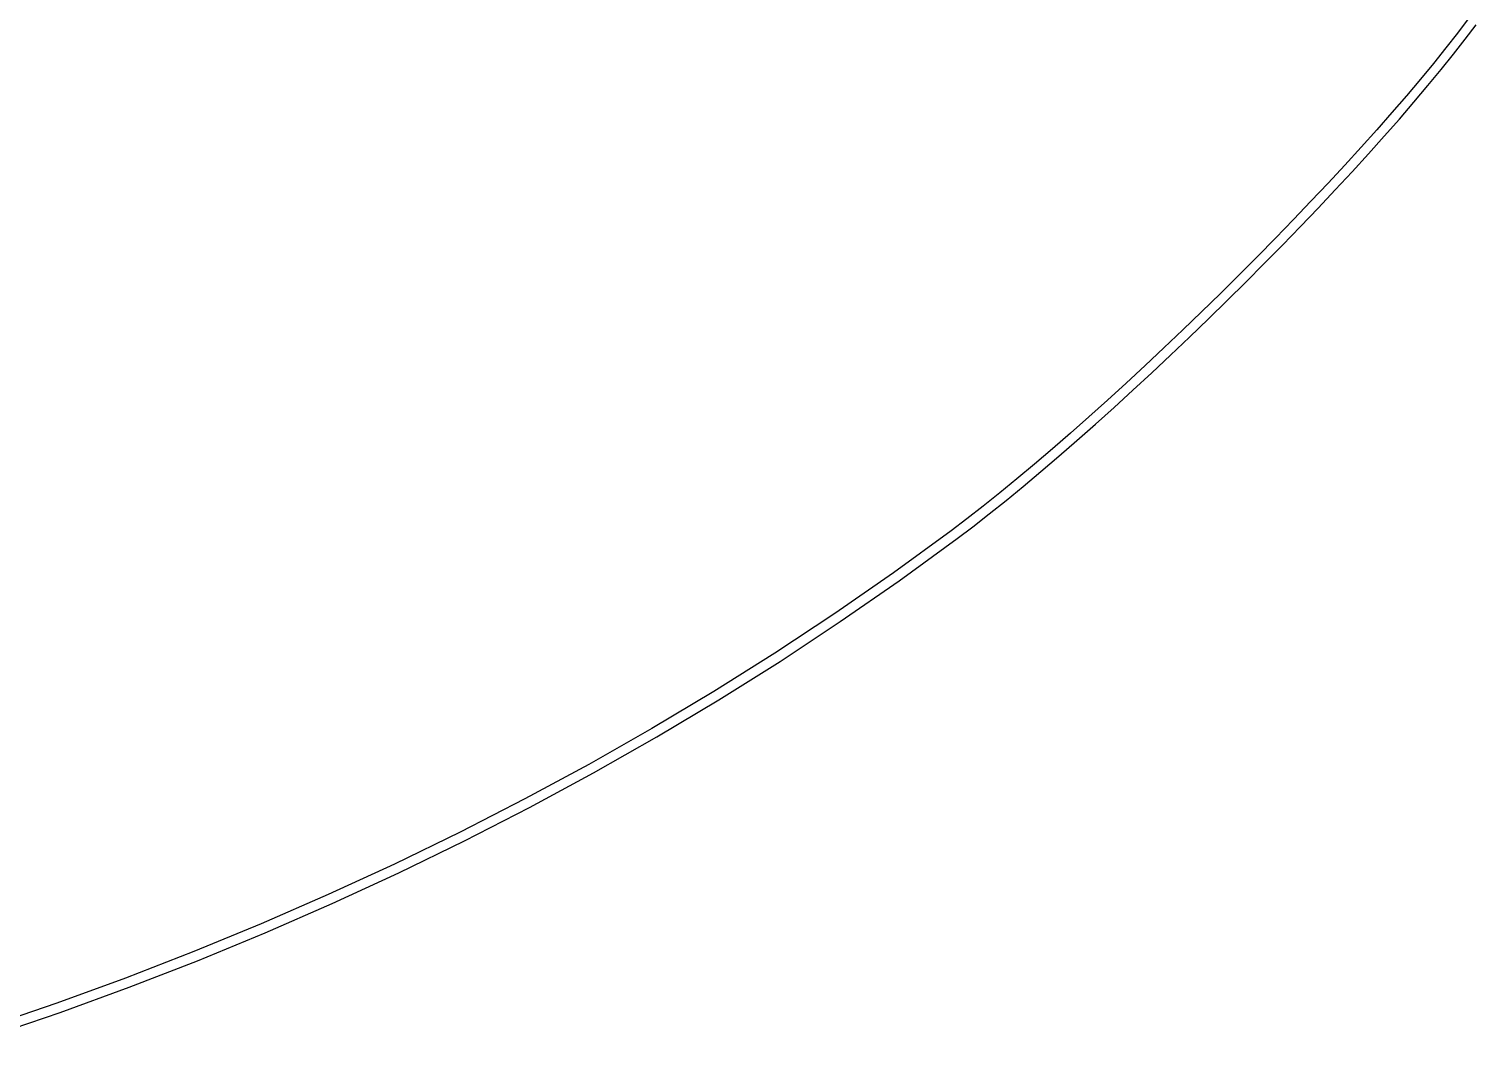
# Model space of a CAD drawing. Header units: metres. Extents: x 0 to 745, y 0 to 539.
# Drawn here: x 444.8 to 563.4, y 126 to 208.5 of the extents above; entities that cross this region are included whole.
import ezdxf

# ---------------------------------------------------------------- set-up
doc = ezdxf.new("R2010")
doc.units = ezdxf.units.M

msp = doc.modelspace()

# ---------------------------------------------------------------- linework, layer by layer
at = {"layer": '2', "color": 7}
for p, q in [((562.709352, 209.346872), (561.833008, 208.181354)), ((562.46943, 207.694254), (563.354688, 208.87188)), ((561.833008, 208.181354), (560.886003, 206.965637)), ((561.514283, 206.46746), (562.46943, 207.694254)), ((560.886003, 206.965637), (559.872274, 205.703625)), ((560.493128, 205.195339), (561.514283, 206.46746)), ((559.872274, 205.703625), (558.795755, 204.399219)), ((559.409845, 203.881733), (560.493128, 205.195339)), ((558.795755, 204.399219), (557.660384, 203.056321)), ((558.268315, 202.530485), (559.409845, 203.881733)), ((557.660384, 203.056321), (556.470095, 201.678832)), ((556.470095, 201.678832), (555.228827, 200.270655)), ((557.07242, 201.145436), (558.268315, 202.530485)), ((555.82604, 199.730429), (557.07242, 201.145436)), ((555.228827, 200.270655), (553.940514, 198.835691)), ((554.533055, 198.289305), (555.82604, 199.730429)), ((553.940514, 198.835691), (552.609092, 197.377841)), ((553.197348, 196.825906), (554.533055, 198.289305)), ((552.609092, 197.377841), (551.238499, 195.901009)), ((551.822799, 195.344075), (553.197348, 196.825906)), ((551.238499, 195.901009), (549.832669, 194.409095)), ((549.832669, 194.409095), (548.39554, 192.906001)), ((550.413289, 193.847653), (551.822799, 195.344075)), ((548.972698, 192.340483), (550.413289, 193.847653)), ((548.39554, 192.906001), (546.931046, 191.395629)), ((547.504907, 190.826406), (548.972698, 192.340483)), ((546.931046, 191.395629), (545.443125, 189.881882)), ((546.013799, 189.309264), (547.504907, 190.826406)), ((545.443125, 189.881882), (543.935712, 188.36866)), ((544.503252, 187.7929), (546.013799, 189.309264)), ((543.935712, 188.36866), (542.412743, 186.859866)), ((542.977149, 186.281155), (544.503252, 187.7929)), ((542.412743, 186.859866), (540.878155, 185.359402)), ((541.439371, 184.777872), (542.977149, 186.281155)), ((540.878155, 185.359402), (539.335884, 183.871168)), ((539.335884, 183.871168), (537.789866, 182.399068)), ((539.893797, 183.286892), (541.439371, 184.777872)), ((538.344309, 181.812058), (539.893797, 183.286892)), ((537.789866, 182.399068), (536.244036, 180.947002)), ((536.794789, 180.357211), (538.344309, 181.812058)), ((536.244036, 180.947002), (534.702331, 179.518873)), ((535.249116, 178.926193), (536.794789, 180.357211)), ((534.702331, 179.518873), (533.168688, 178.118583)), ((533.168688, 178.118583), (531.647041, 176.750032)), ((533.711172, 177.522847), (535.249116, 178.926193)), ((531.647041, 176.750032), (530.141329, 175.417124)), ((532.184837, 176.151015), (533.711172, 177.522847)), ((530.141329, 175.417124), (528.655485, 174.12376)), ((530.673993, 174.814538), (532.184837, 176.151015)), ((529.18252, 173.517258), (530.673993, 174.814538)), ((528.655485, 174.12376), (527.193447, 172.873841)), ((527.7143, 172.263018), (529.18252, 173.517258)), ((527.193447, 172.873841), (525.759151, 171.67127)), ((526.273213, 171.05566), (527.7143, 172.263018)), ((525.759151, 171.67127), (524.356532, 170.519948)), ((524.86314, 169.899024), (526.273213, 171.05566)), ((524.356532, 170.519948), (522.989527, 169.423777)), ((523.487963, 168.796955), (524.86314, 169.899024)), ((521.662073, 168.386659), (520.378104, 167.412496)), ((522.989527, 169.423777), (521.662073, 168.386659)), ((522.151561, 167.753293), (523.487963, 168.796955)), ((520.378104, 167.412496), (515.658512, 163.974777)), ((520.857816, 166.77188), (522.151561, 167.753293)), ((516.123076, 163.32303), (520.857816, 166.77188)), ((515.658512, 163.974777), (510.841687, 160.634901)), ((511.291172, 159.97244), (516.123076, 163.32303)), ((510.841687, 160.634901), (505.932246, 157.394339)), ((506.366707, 156.721581), (511.291172, 159.97244)), ((505.932246, 157.394339), (500.934807, 154.254563)), ((501.354282, 153.57192), (506.366707, 156.721581)), ((500.934807, 154.254563), (495.853989, 151.217043)), ((496.258499, 150.524928), (501.354282, 153.57192)), ((495.853989, 151.217043), (490.694409, 148.283251)), ((491.083959, 147.582073), (496.258499, 150.524928)), ((490.694409, 148.283251), (485.460687, 145.454658)), ((485.835265, 144.744825), (491.083959, 147.582073)), ((485.460687, 145.454658), (480.157439, 142.732735)), ((480.517017, 142.014654), (485.835265, 144.744825)), ((480.157439, 142.732735), (474.789285, 140.118953)), ((475.133817, 139.393028), (480.517017, 142.014654)), ((474.789285, 140.118953), (469.360842, 137.614784)), ((469.690268, 136.881417), (475.133817, 139.393028)), ((469.360842, 137.614784), (463.876728, 135.221698)), ((464.19097, 134.481291), (469.690268, 136.881417)), ((463.876728, 135.221698), (458.341562, 132.941167)), ((458.640526, 132.194117), (464.19097, 134.481291)), ((458.341562, 132.941167), (452.759962, 130.774662)), ((453.043536, 130.021367), (458.640526, 132.194117)), ((452.759962, 130.774662), (447.136546, 128.723654)), ((447.404603, 127.964508), (453.043536, 130.021367)), ((447.136546, 128.723654), (441.475932, 126.789614)), ((441.728328, 126.025011), (447.404603, 127.964508))]:
    msp.add_line(p, q, dxfattribs=at)

doc.saveas('drawing.dxf')
